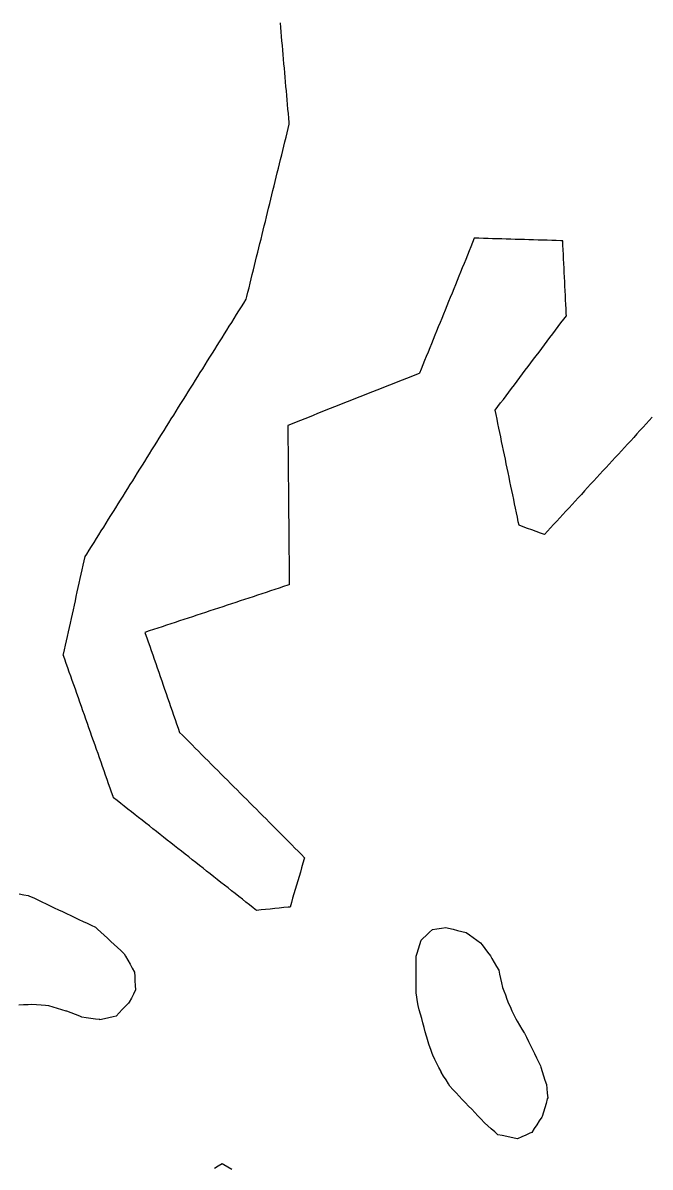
# Model space of a CAD drawing. Header units: millimetres. Extents: x 230 to 3347, y 514 to 5196.
# Drawn here: x 781.2 to 918.9, y 3209.5 to 3460.7 of the extents above; entities that cross this region are included whole.
import ezdxf

# ---------------------------------------------------------------- set-up
doc = ezdxf.new("R2010")
doc.units = ezdxf.units.MM
for name, color, linetype in [('ALL_HOLES', 1, 'Continuous'), ('ALL_ISLANDS', 7, 'Continuous'), ('OUTLINE_ISLAND_01', 7, 'Continuous'), ('OUTLINE_ISLAND_01_HOLE_181', 1, 'Continuous'), ('OUTLINE_ISLAND_01_HOLE_182', 1, 'Continuous')]:
    doc.layers.add(name, color=color, linetype=linetype)

msp = doc.modelspace()

# ---------------------------------------------------------------- linework, layer by layer
at = {"layer": 'ALL_HOLES'}
msp.add_lwpolyline([(780.4175, 3269.4214), (781.4052, 3269.2649), (782.3929, 3269.1085), (782.6782, 3268.9734), (783.5819, 3268.5453), (784.4857, 3268.1173), (785.3895, 3267.6893), (786.2932, 3267.2612), (787.197, 3266.8332), (788.1007, 3266.4051), (789.0045, 3265.9771), (789.9082, 3265.549), (790.812, 3265.121), (791.7158, 3264.6929), (792.6195, 3264.2649), (793.5233, 3263.8369), (794.427, 3263.4088), (795.3308, 3262.9808), (796.2345, 3262.5527), (797.1383, 3262.1247), (797.5685, 3261.7293), (798.3048, 3261.0527), (799.0411, 3260.376), (799.7774, 3259.6993), (800.5136, 3259.0227), (801.2499, 3258.346), (801.9862, 3257.6693), (802.7225, 3256.9927), (803.4588, 3256.316), (803.7665, 3255.7626), (804.2524, 3254.8886), (804.7383, 3254.0146), (805.2242, 3253.1405), (805.7101, 3252.2665), (805.758, 3251.3386), (805.8094, 3250.34), (805.8609, 3249.3413), (805.9124, 3248.3426), (805.4659, 3247.4492), (805.0188, 3246.5547), (804.5718, 3245.6602), (804.4053, 3245.4849), (803.717, 3244.7595), (803.0286, 3244.0342), (802.3402, 3243.3088), (801.6518, 3242.5835), (801.0639, 3242.4572), (800.0862, 3242.2472), (799.1085, 3242.0372), (798.1308, 3241.8272), (798.1054, 3241.8308), (797.1153, 3241.9712), (796.1252, 3242.1116), (795.1351, 3242.252), (794.145, 3242.3924), (793.679, 3242.5757), (792.7483, 3242.9417), (791.8177, 3243.3077), (790.8871, 3243.6737), (790.7155, 3243.726), (789.759, 3244.0176), (788.8025, 3244.3093), (787.8459, 3244.6009), (786.8894, 3244.8926), (786.1976, 3244.9392), (785.1998, 3245.0063), (784.2021, 3245.0735), (783.2044, 3245.1407), (782.341, 3245.1033), (781.342, 3245.06), (780.3429, 3245.0167)], dxfattribs=at)
msp.add_lwpolyline([(871.0842, 3261.6107), (872.0731, 3261.7591), (873.0621, 3261.9075), (874.051, 3262.0559), (874.6369, 3261.9134), (875.6086, 3261.6771), (876.5802, 3261.4407), (877.5519, 3261.2044), (878.5236, 3260.968), (879.2313, 3260.4495), (880.038, 3259.8586), (880.8446, 3259.2676), (881.6513, 3258.6766), (881.9933, 3258.2268), (882.5985, 3257.4307), (883.2037, 3256.6347), (883.809, 3255.8386), (884.1344, 3255.2702), (884.6314, 3254.4024), (885.1283, 3253.5346), (885.6252, 3252.6668), (885.8157, 3251.8338), (886.0385, 3250.859), (886.2614, 3249.8841), (886.4843, 3248.9093), (886.7497, 3248.1949), (887.098, 3247.2575), (887.4463, 3246.3201), (887.7946, 3245.3827), (888.1141, 3244.7024), (888.5393, 3243.7973), (888.9644, 3242.8922), (889.3896, 3241.9871), (889.6988, 3241.476), (890.2165, 3240.6204), (890.7342, 3239.7648), (891.2518, 3238.9092), (891.2731, 3238.8657), (891.7128, 3237.9675), (892.1525, 3237.0694), (892.5921, 3236.1712), (893.0318, 3235.273), (893.4715, 3234.3749), (893.9112, 3233.4767), (894.3508, 3232.5786), (894.7905, 3231.6804), (894.8774, 3231.4061), (895.1796, 3230.4529), (895.4818, 3229.4996), (895.784, 3228.5464), (896.0862, 3227.5931), (896.1775, 3226.6816), (896.2771, 3225.6866), (896.3768, 3224.6916), (896.2948, 3224.4126), (896.0129, 3223.4532), (895.7311, 3222.4937), (895.4492, 3221.5343), (895.1673, 3220.5748), (895.0701, 3220.425), (894.5256, 3219.5862), (893.9812, 3218.7474), (893.4368, 3217.9086), (892.8923, 3217.0698), (892.4965, 3216.8917), (891.5845, 3216.4814), (890.6726, 3216.071), (889.7606, 3215.6607), (889.3572, 3215.7464), (888.379, 3215.9542), (887.4008, 3216.162), (886.4227, 3216.3698), (885.4445, 3216.5775), (884.7604, 3217.1856), (884.013, 3217.8499), (883.2656, 3218.5143), (882.5182, 3219.1787), (882.4598, 3219.2402), (881.7716, 3219.9657), (881.0834, 3220.6911), (880.3951, 3221.4166), (879.7069, 3222.1421), (879.0186, 3222.8676), (878.3304, 3223.5931), (877.6422, 3224.3186), (876.9539, 3225.044), (876.2657, 3225.7695), (875.5774, 3226.495), (874.8892, 3227.2205), (874.5821, 3227.732), (874.0674, 3228.5894), (873.5528, 3229.4468), (873.0381, 3230.3042), (872.9752, 3230.4304), (872.5297, 3231.3257), (872.0842, 3232.221), (871.6387, 3233.1162), (871.1932, 3234.0115), (871.0663, 3234.3682), (870.7311, 3235.3103), (870.396, 3236.2525), (870.0608, 3237.1947), (870.0492, 3237.2374), (869.7862, 3238.2022), (869.5233, 3239.1671), (869.2604, 3240.1319), (868.9974, 3241.0967), (868.7345, 3242.0615), (868.4716, 3243.0263), (868.2086, 3243.9911), (867.9457, 3244.9559), (867.8275, 3245.7462), (867.6795, 3246.7351), (867.5315, 3247.7241), (867.5316, 3247.7603), (867.5347, 3248.7603), (867.5377, 3249.7603), (867.5408, 3250.7603), (867.5438, 3251.7603), (867.5469, 3252.7603), (867.5499, 3253.7603), (867.5529, 3254.7603), (867.556, 3255.7603), (867.7513, 3256.4246), (868.0333, 3257.384), (868.3153, 3258.3434), (868.5974, 3259.3028), (868.9786, 3259.6567), (869.7116, 3260.3369), (870.4446, 3261.0172)], close=True, dxfattribs=at)
at = {"layer": 'ALL_ISLANDS'}
for points in [[(919.3377, 3374.105), (918.6611, 3373.3687), (917.9844, 3372.6324), (917.3078, 3371.8961), (916.6311, 3371.1598), (915.9545, 3370.4234), (915.2778, 3369.6871), (914.6012, 3368.9508), (913.9245, 3368.2145), (913.2479, 3367.4782), (912.5712, 3366.7419), (911.8946, 3366.0056), (911.218, 3365.2693), (910.5413, 3364.533), (909.8647, 3363.7967), (909.188, 3363.0604), (908.5114, 3362.324), (907.8347, 3361.5877), (907.1581, 3360.8514), (906.4814, 3360.1151), (905.8048, 3359.3788), (905.1281, 3358.6425), (904.4515, 3357.9062), (903.7749, 3357.1699), (903.0982, 3356.4336), (902.4216, 3355.6973), (901.7449, 3354.961), (901.0683, 3354.2246), (900.3916, 3353.4883), (899.715, 3352.752), (899.0383, 3352.0157), (898.3617, 3351.2794), (897.6851, 3350.5431), (897.0084, 3349.8068), (896.3318, 3349.0705), (895.6551, 3348.3342), (894.7832, 3348.657), (893.8454, 3349.0042), (892.9076, 3349.3513), (891.9698, 3349.6985), (891.032, 3350.0457), (890.0942, 3350.3929), (889.934, 3351.1659), (889.7311, 3352.1451), (889.5281, 3353.1243), (889.3252, 3354.1035), (889.1223, 3355.0827), (888.9194, 3356.0619), (888.7164, 3357.0411), (888.5135, 3358.0202), (888.3106, 3358.9994), (888.1077, 3359.9786), (887.9047, 3360.9578), (887.7018, 3361.937), (887.4989, 3362.9162), (887.296, 3363.8954), (887.093, 3364.8746), (886.8901, 3365.8538), (886.6872, 3366.833), (886.4843, 3367.8122), (886.2813, 3368.7914), (886.0784, 3369.7706), (885.8755, 3370.7498), (885.6726, 3371.729), (885.4696, 3372.7082), (885.2667, 3373.6874), (885.0638, 3374.6666), (884.8609, 3375.6457), (885.453, 3376.4318), (886.0546, 3377.2305), (886.6563, 3378.0293), (887.258, 3378.828), (887.8596, 3379.6268), (888.4613, 3380.4255), (889.063, 3381.2243), (889.6646, 3382.023), (890.2663, 3382.8218), (890.868, 3383.6205), (891.4696, 3384.4193), (892.0713, 3385.218), (892.673, 3386.0167), (893.2747, 3386.8155), (893.8763, 3387.6142), (894.478, 3388.413), (895.0797, 3389.2117), (895.6813, 3390.0105), (896.283, 3390.8092), (896.8847, 3391.608), (897.4863, 3392.4067), (898.088, 3393.2055), (898.6897, 3394.0042), (899.2913, 3394.803), (899.893, 3395.6017), (900.4947, 3396.4004), (900.4712, 3396.868), (900.4211, 3397.8667), (900.371, 3398.8655), (900.3209, 3399.8642), (900.2707, 3400.863), (900.2206, 3401.8617), (900.1705, 3402.8605), (900.1204, 3403.8592), (900.0703, 3404.858), (900.0202, 3405.8567), (899.97, 3406.8554), (899.9199, 3407.8542), (899.8698, 3408.8529), (899.8197, 3409.8517), (899.7696, 3410.8504), (899.7194, 3411.8492), (899.6693, 3412.8479), (899.2767, 3412.8596), (898.2771, 3412.8894), (897.2775, 3412.9192), (896.278, 3412.9489), (895.2784, 3412.9787), (894.2789, 3413.0085), (893.2793, 3413.0383), (892.2798, 3413.068), (891.2802, 3413.0978), (890.2806, 3413.1276), (889.2811, 3413.1574), (888.2815, 3413.1872), (887.282, 3413.2169), (886.2824, 3413.2467), (885.2829, 3413.2765), (884.2833, 3413.3063), (883.2837, 3413.336), (882.2842, 3413.3658), (881.2846, 3413.3956), (880.2851, 3413.4254), (880.2741, 3413.3984), (879.8981, 3412.4717), (879.5222, 3411.5451), (879.1462, 3410.6185), (878.7702, 3409.6919), (878.3942, 3408.7652), (878.0182, 3407.8386), (877.6423, 3406.912), (877.2663, 3405.9853), (876.8903, 3405.0587), (876.5143, 3404.1321), (876.1383, 3403.2055), (875.7624, 3402.2788), (875.3864, 3401.3522), (875.0104, 3400.4256), (874.6344, 3399.499), (874.2584, 3398.5723), (873.8825, 3397.6457), (873.5065, 3396.7191), (873.1305, 3395.7924), (872.7545, 3394.8658), (872.3785, 3393.9392), (872.0026, 3393.0126), (871.6266, 3392.0859), (871.2506, 3391.1593), (870.8746, 3390.2327), (870.4986, 3389.3061), (870.1226, 3388.3794), (869.7467, 3387.4528), (869.3707, 3386.5262), (868.9947, 3385.5995), (868.6187, 3384.6729), (868.2427, 3383.7463), (868.1783, 3383.7208), (867.2485, 3383.3526), (866.3187, 3382.9845), (865.389, 3382.6164), (864.4592, 3382.2482), (863.5294, 3381.8801), (862.5996, 3381.512), (861.6699, 3381.1438), (860.7401, 3380.7757), (859.8103, 3380.4076), (858.8805, 3380.0394), (857.9508, 3379.6713), (857.021, 3379.3032), (856.0912, 3378.9351), (855.1614, 3378.5669), (854.2317, 3378.1988), (853.3019, 3377.8307), (852.3721, 3377.4625), (851.4423, 3377.0944), (850.5126, 3376.7263), (849.5828, 3376.3581), (848.653, 3375.99), (847.7233, 3375.6219), (846.7935, 3375.2537), (845.8637, 3374.8856), (844.9339, 3374.5175), (844.0042, 3374.1494), (843.0744, 3373.7812), (842.1446, 3373.4131), (841.2148, 3373.045), (840.2851, 3372.6768), (839.3553, 3372.3087), (839.3641, 3371.3271), (839.373, 3370.3271), (839.382, 3369.3272), (839.3909, 3368.3272), (839.3999, 3367.3272), (839.4088, 3366.3273), (839.4178, 3365.3273), (839.4267, 3364.3274), (839.4357, 3363.3274), (839.4446, 3362.3274), (839.4536, 3361.3275), (839.4626, 3360.3275), (839.4715, 3359.3276), (839.4805, 3358.3276), (839.4894, 3357.3276), (839.4984, 3356.3277), (839.5073, 3355.3277), (839.5163, 3354.3278), (839.5252, 3353.3278), (839.5342, 3352.3278), (839.5431, 3351.3279), (839.5521, 3350.3279), (839.561, 3349.328), (839.57, 3348.328), (839.5789, 3347.328), (839.5879, 3346.3281), (839.5968, 3345.3281), (839.6058, 3344.3282), (839.6147, 3343.3282), (839.6237, 3342.3282), (839.6326, 3341.3283), (839.6416, 3340.3283), (839.6506, 3339.3284), (839.6595, 3338.3284), (839.6685, 3337.3284), (839.3225, 3337.2141), (838.3731, 3336.9003), (837.4236, 3336.5864), (836.4741, 3336.2726), (835.5246, 3335.9587), (834.5752, 3335.6449), (833.6257, 3335.331), (832.6762, 3335.0172), (831.7267, 3334.7033), (830.7773, 3334.3895), (829.8278, 3334.0756), (828.8783, 3333.7618), (827.9288, 3333.448), (826.9794, 3333.1341), (826.0299, 3332.8203), (825.0804, 3332.5064), (824.1309, 3332.1926), (823.1815, 3331.8787), (822.232, 3331.5649), (821.2825, 3331.251), (820.3331, 3330.9372), (819.3836, 3330.6233), (818.4341, 3330.3095), (817.4846, 3329.9956), (816.5352, 3329.6818), (815.5857, 3329.368), (814.6362, 3329.0541), (813.6867, 3328.7403), (812.7373, 3328.4264), (811.7878, 3328.1126), (810.8383, 3327.7987), (809.8888, 3327.4849), (808.9394, 3327.171), (807.9899, 3326.8572), (808.0644, 3326.6425), (808.3924, 3325.6978), (808.7204, 3324.7531), (809.0483, 3323.8084), (809.3763, 3322.8637), (809.7042, 3321.919), (810.0322, 3320.9743), (810.3602, 3320.0296), (810.6881, 3319.0849), (811.0161, 3318.1402), (811.344, 3317.1955), (811.672, 3316.2508), (812, 3315.3062), (812.3279, 3314.3615), (812.6559, 3313.4168), (812.9838, 3312.4721), (813.3118, 3311.5274), (813.6398, 3310.5827), (813.9677, 3309.638), (814.2957, 3308.6933), (814.6237, 3307.7486), (814.9516, 3306.8039), (815.2796, 3305.8592), (815.6075, 3304.9145), (816.212, 3304.3081), (816.918, 3303.5999), (817.624, 3302.8917), (818.33, 3302.1835), (819.036, 3301.4752), (819.742, 3300.767), (820.4479, 3300.0588), (821.1539, 3299.3506), (821.8599, 3298.6423), (822.5659, 3297.9341), (823.2719, 3297.2259), (823.9779, 3296.5177), (824.6839, 3295.8094), (825.3899, 3295.1012), (826.0958, 3294.393), (826.8018, 3293.6848), (827.5078, 3292.9765), (828.2138, 3292.2683), (828.9198, 3291.5601), (829.6258, 3290.8519), (830.3318, 3290.1436), (831.0377, 3289.4354), (831.7437, 3288.7272), (832.4497, 3288.0189), (833.1557, 3287.3107), (833.8617, 3286.6025), (834.5677, 3285.8943), (835.2737, 3285.186), (835.9797, 3284.4778), (836.6856, 3283.7696), (837.3916, 3283.0614), (838.0976, 3282.3531), (838.8036, 3281.6449), (839.5096, 3280.9367), (840.2156, 3280.2285), (840.9216, 3279.5202), (841.6275, 3278.812), (842.3335, 3278.1038), (843.0395, 3277.3956), (842.9562, 3277.1129), (842.6735, 3276.1537), (842.3907, 3275.1945), (842.108, 3274.2353), (841.8253, 3273.2761), (841.5425, 3272.3169), (841.2598, 3271.3577), (840.9771, 3270.3985), (840.6944, 3269.4393), (840.4116, 3268.4801), (840.1289, 3267.5209), (839.8462, 3266.5617), (839.4566, 3266.5221), (838.4617, 3266.4209), (837.4669, 3266.3198), (836.472, 3266.2187), (835.4771, 3266.1175), (834.4822, 3266.0164), (833.4874, 3265.9152), (832.4925, 3265.8141), (831.7396, 3266.4077), (830.9542, 3267.0268), (830.1689, 3267.6459), (829.3836, 3268.2649), (828.5983, 3268.884), (827.813, 3269.5031), (827.0277, 3270.1222), (826.2423, 3270.7413), (825.457, 3271.3604), (824.6717, 3271.9795), (823.8864, 3272.5986), (823.1011, 3273.2177), (822.3157, 3273.8368), (821.5304, 3274.4559), (820.7451, 3275.075), (819.9598, 3275.694), (819.1745, 3276.3131), (818.3891, 3276.9322), (817.6038, 3277.5513), (816.8185, 3278.1704), (816.0332, 3278.7895), (815.2479, 3279.4086), (814.4626, 3280.0277), (813.6772, 3280.6468), (812.8919, 3281.2659), (812.1066, 3281.885), (811.3213, 3282.5041), (810.536, 3283.1231), (809.7506, 3283.7422), (808.9653, 3284.3613), (808.18, 3284.9804), (807.3947, 3285.5995), (806.6094, 3286.2186), (805.824, 3286.8377), (805.0387, 3287.4568), (804.2534, 3288.0759), (803.4681, 3288.695), (802.6828, 3289.3141), (801.8975, 3289.9331), (801.1121, 3290.5522), (801.0231, 3290.8053), (800.6913, 3291.7487), (800.3596, 3292.692), (800.0278, 3293.6354), (799.696, 3294.5787), (799.3642, 3295.5221), (799.0324, 3296.4654), (798.7006, 3297.4088), (798.3689, 3298.3522), (798.0371, 3299.2955), (797.7053, 3300.2389), (797.3735, 3301.1822), (797.0417, 3302.1256), (796.71, 3303.0689), (796.3782, 3304.0123), (796.0464, 3304.9557), (795.7146, 3305.899), (795.3828, 3306.8424), (795.051, 3307.7857), (794.7193, 3308.7291), (794.3875, 3309.6724), (794.0557, 3310.6158), (793.7239, 3311.5591), (793.3921, 3312.5025), (793.0603, 3313.4459), (792.7286, 3314.3892), (792.3968, 3315.3326), (792.065, 3316.2759), (791.7332, 3317.2193), (791.4014, 3318.1626), (791.0697, 3319.106), (790.7379, 3320.0493), (790.4061, 3320.9927), (790.0743, 3321.9361), (790.1039, 3322.0684), (790.3224, 3323.0443), (790.5408, 3324.0201), (790.7593, 3324.996), (790.9777, 3325.9718), (791.1962, 3326.9477), (791.4146, 3327.9235), (791.6331, 3328.8994), (791.8515, 3329.8752), (792.07, 3330.8511), (792.2884, 3331.8269), (792.5069, 3332.8027), (792.7253, 3333.7786), (792.9438, 3334.7544), (793.1622, 3335.7303), (793.3807, 3336.7061), (793.5991, 3337.682), (793.8176, 3338.6578), (794.036, 3339.6337), (794.2545, 3340.6095), (794.4729, 3341.5854), (794.6914, 3342.5612), (794.9098, 3343.5371), (795.2344, 3344.0563), (795.7646, 3344.9041), (796.2948, 3345.752), (796.825, 3346.5999), (797.3551, 3347.4478), (797.8853, 3348.2957), (798.4155, 3349.1436), (798.9457, 3349.9915), (799.4758, 3350.8394), (800.006, 3351.6873), (800.5362, 3352.5351), (801.0664, 3353.383), (801.5965, 3354.2309), (802.1267, 3355.0788), (802.6569, 3355.9267), (803.187, 3356.7746), (803.7172, 3357.6225), (804.2474, 3358.4704), (804.7776, 3359.3183), (805.3077, 3360.1662), (805.8379, 3361.014), (806.3681, 3361.8619), (806.8983, 3362.7098), (807.4284, 3363.5577), (807.9586, 3364.4056), (808.4888, 3365.2535), (809.0189, 3366.1014), (809.5491, 3366.9493), (810.0793, 3367.7972), (810.6095, 3368.645), (811.1396, 3369.4929), (811.6698, 3370.3408), (812.2, 3371.1887), (812.7302, 3372.0366), (813.2603, 3372.8845), (813.7905, 3373.7324), (814.3207, 3374.5803), (814.8509, 3375.4282), (815.381, 3376.276), (815.9112, 3377.1239), (816.4414, 3377.9718), (816.9715, 3378.8197), (817.5017, 3379.6676), (818.0319, 3380.5155), (818.5621, 3381.3634), (819.0922, 3382.2113), (819.6224, 3383.0592), (820.1526, 3383.9071), (820.6828, 3384.7549), (821.2129, 3385.6028), (821.7431, 3386.4507), (822.2733, 3387.2986), (822.8035, 3388.1465), (823.3336, 3388.9944), (823.8638, 3389.8423), (824.394, 3390.6902), (824.9241, 3391.5381), (825.4543, 3392.3859), (825.9845, 3393.2338), (826.5147, 3394.0817), (827.0448, 3394.9296), (827.575, 3395.7775), (828.1052, 3396.6254), (828.6354, 3397.4733), (829.1655, 3398.3212), (829.6957, 3399.1691), (830.2259, 3400.017), (830.37, 3400.6034), (830.6086, 3401.5745), (830.8472, 3402.5457), (831.0858, 3403.5168), (831.3244, 3404.4879), (831.563, 3405.459), (831.8017, 3406.4301), (832.0403, 3407.4012), (832.2789, 3408.3723), (832.5175, 3409.3435), (832.7561, 3410.3146), (832.9947, 3411.2857), (833.2333, 3412.2568), (833.472, 3413.2279), (833.7106, 3414.199), (833.9492, 3415.1701), (834.1878, 3416.1413), (834.4264, 3417.1124), (834.665, 3418.0835), (834.9036, 3419.0546), (835.1423, 3420.0257), (835.3809, 3420.9968), (835.6195, 3421.9679), (835.8581, 3422.9391), (836.0967, 3423.9102), (836.3353, 3424.8813), (836.5739, 3425.8524), (836.8125, 3426.8235), (837.0512, 3427.7946), (837.2898, 3428.7657), (837.5284, 3429.7369), (837.767, 3430.708), (838.0056, 3431.6791), (838.2442, 3432.6502), (838.4828, 3433.6213), (838.7215, 3434.5924), (838.9601, 3435.5636), (839.1987, 3436.5347), (839.4373, 3437.5058), (839.6759, 3438.4769), (839.6493, 3438.7791), (839.5615, 3439.7752), (839.4737, 3440.7713), (839.3859, 3441.7675), (839.2981, 3442.7636), (839.2104, 3443.7598), (839.1226, 3444.7559), (839.0348, 3445.752), (838.947, 3446.7482), (838.8592, 3447.7443), (838.7714, 3448.7404), (838.6837, 3449.7366), (838.5959, 3450.7327), (838.5081, 3451.7289), (838.4203, 3452.725), (838.3325, 3453.7211), (838.2447, 3454.7173), (838.1569, 3455.7134), (838.0692, 3456.7096), (837.9814, 3457.7057), (837.8936, 3458.7018), (837.8058, 3459.698), (837.718, 3460.6941)], [(823.2439, 3209.2119), (824.0935, 3209.7394), (824.9431, 3210.2668), (825.3473, 3210.0348), (826.2146, 3209.537), (827.082, 3209.0393)]]:
    msp.add_lwpolyline(points, dxfattribs=at)
at = {"layer": 'OUTLINE_ISLAND_01'}
for points in [[(919.3377, 3374.105), (918.6611, 3373.3687), (917.9844, 3372.6324), (917.3078, 3371.8961), (916.6311, 3371.1598), (915.9545, 3370.4234), (915.2778, 3369.6871), (914.6012, 3368.9508), (913.9245, 3368.2145), (913.2479, 3367.4782), (912.5712, 3366.7419), (911.8946, 3366.0056), (911.218, 3365.2693), (910.5413, 3364.533), (909.8647, 3363.7967), (909.188, 3363.0604), (908.5114, 3362.324), (907.8347, 3361.5877), (907.1581, 3360.8514), (906.4814, 3360.1151), (905.8048, 3359.3788), (905.1281, 3358.6425), (904.4515, 3357.9062), (903.7749, 3357.1699), (903.0982, 3356.4336), (902.4216, 3355.6973), (901.7449, 3354.961), (901.0683, 3354.2246), (900.3916, 3353.4883), (899.715, 3352.752), (899.0383, 3352.0157), (898.3617, 3351.2794), (897.6851, 3350.5431), (897.0084, 3349.8068), (896.3318, 3349.0705), (895.6551, 3348.3342), (894.7832, 3348.657), (893.8454, 3349.0042), (892.9076, 3349.3513), (891.9698, 3349.6985), (891.032, 3350.0457), (890.0942, 3350.3929), (889.934, 3351.1659), (889.7311, 3352.1451), (889.5281, 3353.1243), (889.3252, 3354.1035), (889.1223, 3355.0827), (888.9194, 3356.0619), (888.7164, 3357.0411), (888.5135, 3358.0202), (888.3106, 3358.9994), (888.1077, 3359.9786), (887.9047, 3360.9578), (887.7018, 3361.937), (887.4989, 3362.9162), (887.296, 3363.8954), (887.093, 3364.8746), (886.8901, 3365.8538), (886.6872, 3366.833), (886.4843, 3367.8122), (886.2813, 3368.7914), (886.0784, 3369.7706), (885.8755, 3370.7498), (885.6726, 3371.729), (885.4696, 3372.7082), (885.2667, 3373.6874), (885.0638, 3374.6666), (884.8609, 3375.6457), (885.453, 3376.4318), (886.0546, 3377.2305), (886.6563, 3378.0293), (887.258, 3378.828), (887.8596, 3379.6268), (888.4613, 3380.4255), (889.063, 3381.2243), (889.6646, 3382.023), (890.2663, 3382.8218), (890.868, 3383.6205), (891.4696, 3384.4193), (892.0713, 3385.218), (892.673, 3386.0167), (893.2747, 3386.8155), (893.8763, 3387.6142), (894.478, 3388.413), (895.0797, 3389.2117), (895.6813, 3390.0105), (896.283, 3390.8092), (896.8847, 3391.608), (897.4863, 3392.4067), (898.088, 3393.2055), (898.6897, 3394.0042), (899.2913, 3394.803), (899.893, 3395.6017), (900.4947, 3396.4004), (900.4712, 3396.868), (900.4211, 3397.8667), (900.371, 3398.8655), (900.3209, 3399.8642), (900.2707, 3400.863), (900.2206, 3401.8617), (900.1705, 3402.8605), (900.1204, 3403.8592), (900.0703, 3404.858), (900.0202, 3405.8567), (899.97, 3406.8554), (899.9199, 3407.8542), (899.8698, 3408.8529), (899.8197, 3409.8517), (899.7696, 3410.8504), (899.7194, 3411.8492), (899.6693, 3412.8479), (899.2767, 3412.8596), (898.2771, 3412.8894), (897.2775, 3412.9192), (896.278, 3412.9489), (895.2784, 3412.9787), (894.2789, 3413.0085), (893.2793, 3413.0383), (892.2798, 3413.068), (891.2802, 3413.0978), (890.2806, 3413.1276), (889.2811, 3413.1574), (888.2815, 3413.1872), (887.282, 3413.2169), (886.2824, 3413.2467), (885.2829, 3413.2765), (884.2833, 3413.3063), (883.2837, 3413.336), (882.2842, 3413.3658), (881.2846, 3413.3956), (880.2851, 3413.4254), (880.2741, 3413.3984), (879.8981, 3412.4717), (879.5222, 3411.5451), (879.1462, 3410.6185), (878.7702, 3409.6919), (878.3942, 3408.7652), (878.0182, 3407.8386), (877.6423, 3406.912), (877.2663, 3405.9853), (876.8903, 3405.0587), (876.5143, 3404.1321), (876.1383, 3403.2055), (875.7624, 3402.2788), (875.3864, 3401.3522), (875.0104, 3400.4256), (874.6344, 3399.499), (874.2584, 3398.5723), (873.8825, 3397.6457), (873.5065, 3396.7191), (873.1305, 3395.7924), (872.7545, 3394.8658), (872.3785, 3393.9392), (872.0026, 3393.0126), (871.6266, 3392.0859), (871.2506, 3391.1593), (870.8746, 3390.2327), (870.4986, 3389.3061), (870.1226, 3388.3794), (869.7467, 3387.4528), (869.3707, 3386.5262), (868.9947, 3385.5995), (868.6187, 3384.6729), (868.2427, 3383.7463), (868.1783, 3383.7208), (867.2485, 3383.3526), (866.3187, 3382.9845), (865.389, 3382.6164), (864.4592, 3382.2482), (863.5294, 3381.8801), (862.5996, 3381.512), (861.6699, 3381.1438), (860.7401, 3380.7757), (859.8103, 3380.4076), (858.8805, 3380.0394), (857.9508, 3379.6713), (857.021, 3379.3032), (856.0912, 3378.9351), (855.1614, 3378.5669), (854.2317, 3378.1988), (853.3019, 3377.8307), (852.3721, 3377.4625), (851.4423, 3377.0944), (850.5126, 3376.7263), (849.5828, 3376.3581), (848.653, 3375.99), (847.7233, 3375.6219), (846.7935, 3375.2537), (845.8637, 3374.8856), (844.9339, 3374.5175), (844.0042, 3374.1494), (843.0744, 3373.7812), (842.1446, 3373.4131), (841.2148, 3373.045), (840.2851, 3372.6768), (839.3553, 3372.3087), (839.3641, 3371.3271), (839.373, 3370.3271), (839.382, 3369.3272), (839.3909, 3368.3272), (839.3999, 3367.3272), (839.4088, 3366.3273), (839.4178, 3365.3273), (839.4267, 3364.3274), (839.4357, 3363.3274), (839.4446, 3362.3274), (839.4536, 3361.3275), (839.4626, 3360.3275), (839.4715, 3359.3276), (839.4805, 3358.3276), (839.4894, 3357.3276), (839.4984, 3356.3277), (839.5073, 3355.3277), (839.5163, 3354.3278), (839.5252, 3353.3278), (839.5342, 3352.3278), (839.5431, 3351.3279), (839.5521, 3350.3279), (839.561, 3349.328), (839.57, 3348.328), (839.5789, 3347.328), (839.5879, 3346.3281), (839.5968, 3345.3281), (839.6058, 3344.3282), (839.6147, 3343.3282), (839.6237, 3342.3282), (839.6326, 3341.3283), (839.6416, 3340.3283), (839.6506, 3339.3284), (839.6595, 3338.3284), (839.6685, 3337.3284), (839.3225, 3337.2141), (838.3731, 3336.9003), (837.4236, 3336.5864), (836.4741, 3336.2726), (835.5246, 3335.9587), (834.5752, 3335.6449), (833.6257, 3335.331), (832.6762, 3335.0172), (831.7267, 3334.7033), (830.7773, 3334.3895), (829.8278, 3334.0756), (828.8783, 3333.7618), (827.9288, 3333.448), (826.9794, 3333.1341), (826.0299, 3332.8203), (825.0804, 3332.5064), (824.1309, 3332.1926), (823.1815, 3331.8787), (822.232, 3331.5649), (821.2825, 3331.251), (820.3331, 3330.9372), (819.3836, 3330.6233), (818.4341, 3330.3095), (817.4846, 3329.9956), (816.5352, 3329.6818), (815.5857, 3329.368), (814.6362, 3329.0541), (813.6867, 3328.7403), (812.7373, 3328.4264), (811.7878, 3328.1126), (810.8383, 3327.7987), (809.8888, 3327.4849), (808.9394, 3327.171), (807.9899, 3326.8572), (808.0644, 3326.6425), (808.3924, 3325.6978), (808.7204, 3324.7531), (809.0483, 3323.8084), (809.3763, 3322.8637), (809.7042, 3321.919), (810.0322, 3320.9743), (810.3602, 3320.0296), (810.6881, 3319.0849), (811.0161, 3318.1402), (811.344, 3317.1955), (811.672, 3316.2508), (812, 3315.3062), (812.3279, 3314.3615), (812.6559, 3313.4168), (812.9838, 3312.4721), (813.3118, 3311.5274), (813.6398, 3310.5827), (813.9677, 3309.638), (814.2957, 3308.6933), (814.6237, 3307.7486), (814.9516, 3306.8039), (815.2796, 3305.8592), (815.6075, 3304.9145), (816.212, 3304.3081), (816.918, 3303.5999), (817.624, 3302.8917), (818.33, 3302.1835), (819.036, 3301.4752), (819.742, 3300.767), (820.4479, 3300.0588), (821.1539, 3299.3506), (821.8599, 3298.6423), (822.5659, 3297.9341), (823.2719, 3297.2259), (823.9779, 3296.5177), (824.6839, 3295.8094), (825.3899, 3295.1012), (826.0958, 3294.393), (826.8018, 3293.6848), (827.5078, 3292.9765), (828.2138, 3292.2683), (828.9198, 3291.5601), (829.6258, 3290.8519), (830.3318, 3290.1436), (831.0377, 3289.4354), (831.7437, 3288.7272), (832.4497, 3288.0189), (833.1557, 3287.3107), (833.8617, 3286.6025), (834.5677, 3285.8943), (835.2737, 3285.186), (835.9797, 3284.4778), (836.6856, 3283.7696), (837.3916, 3283.0614), (838.0976, 3282.3531), (838.8036, 3281.6449), (839.5096, 3280.9367), (840.2156, 3280.2285), (840.9216, 3279.5202), (841.6275, 3278.812), (842.3335, 3278.1038), (843.0395, 3277.3956), (842.9562, 3277.1129), (842.6735, 3276.1537), (842.3907, 3275.1945), (842.108, 3274.2353), (841.8253, 3273.2761), (841.5425, 3272.3169), (841.2598, 3271.3577), (840.9771, 3270.3985), (840.6944, 3269.4393), (840.4116, 3268.4801), (840.1289, 3267.5209), (839.8462, 3266.5617), (839.4566, 3266.5221), (838.4617, 3266.4209), (837.4669, 3266.3198), (836.472, 3266.2187), (835.4771, 3266.1175), (834.4822, 3266.0164), (833.4874, 3265.9152), (832.4925, 3265.8141), (831.7396, 3266.4077), (830.9542, 3267.0268), (830.1689, 3267.6459), (829.3836, 3268.2649), (828.5983, 3268.884), (827.813, 3269.5031), (827.0277, 3270.1222), (826.2423, 3270.7413), (825.457, 3271.3604), (824.6717, 3271.9795), (823.8864, 3272.5986), (823.1011, 3273.2177), (822.3157, 3273.8368), (821.5304, 3274.4559), (820.7451, 3275.075), (819.9598, 3275.694), (819.1745, 3276.3131), (818.3891, 3276.9322), (817.6038, 3277.5513), (816.8185, 3278.1704), (816.0332, 3278.7895), (815.2479, 3279.4086), (814.4626, 3280.0277), (813.6772, 3280.6468), (812.8919, 3281.2659), (812.1066, 3281.885), (811.3213, 3282.5041), (810.536, 3283.1231), (809.7506, 3283.7422), (808.9653, 3284.3613), (808.18, 3284.9804), (807.3947, 3285.5995), (806.6094, 3286.2186), (805.824, 3286.8377), (805.0387, 3287.4568), (804.2534, 3288.0759), (803.4681, 3288.695), (802.6828, 3289.3141), (801.8975, 3289.9331), (801.1121, 3290.5522), (801.0231, 3290.8053), (800.6913, 3291.7487), (800.3596, 3292.692), (800.0278, 3293.6354), (799.696, 3294.5787), (799.3642, 3295.5221), (799.0324, 3296.4654), (798.7006, 3297.4088), (798.3689, 3298.3522), (798.0371, 3299.2955), (797.7053, 3300.2389), (797.3735, 3301.1822), (797.0417, 3302.1256), (796.71, 3303.0689), (796.3782, 3304.0123), (796.0464, 3304.9557), (795.7146, 3305.899), (795.3828, 3306.8424), (795.051, 3307.7857), (794.7193, 3308.7291), (794.3875, 3309.6724), (794.0557, 3310.6158), (793.7239, 3311.5591), (793.3921, 3312.5025), (793.0603, 3313.4459), (792.7286, 3314.3892), (792.3968, 3315.3326), (792.065, 3316.2759), (791.7332, 3317.2193), (791.4014, 3318.1626), (791.0697, 3319.106), (790.7379, 3320.0493), (790.4061, 3320.9927), (790.0743, 3321.9361), (790.1039, 3322.0684), (790.3224, 3323.0443), (790.5408, 3324.0201), (790.7593, 3324.996), (790.9777, 3325.9718), (791.1962, 3326.9477), (791.4146, 3327.9235), (791.6331, 3328.8994), (791.8515, 3329.8752), (792.07, 3330.8511), (792.2884, 3331.8269), (792.5069, 3332.8027), (792.7253, 3333.7786), (792.9438, 3334.7544), (793.1622, 3335.7303), (793.3807, 3336.7061), (793.5991, 3337.682), (793.8176, 3338.6578), (794.036, 3339.6337), (794.2545, 3340.6095), (794.4729, 3341.5854), (794.6914, 3342.5612), (794.9098, 3343.5371), (795.2344, 3344.0563), (795.7646, 3344.9041), (796.2948, 3345.752), (796.825, 3346.5999), (797.3551, 3347.4478), (797.8853, 3348.2957), (798.4155, 3349.1436), (798.9457, 3349.9915), (799.4758, 3350.8394), (800.006, 3351.6873), (800.5362, 3352.5351), (801.0664, 3353.383), (801.5965, 3354.2309), (802.1267, 3355.0788), (802.6569, 3355.9267), (803.187, 3356.7746), (803.7172, 3357.6225), (804.2474, 3358.4704), (804.7776, 3359.3183), (805.3077, 3360.1662), (805.8379, 3361.014), (806.3681, 3361.8619), (806.8983, 3362.7098), (807.4284, 3363.5577), (807.9586, 3364.4056), (808.4888, 3365.2535), (809.0189, 3366.1014), (809.5491, 3366.9493), (810.0793, 3367.7972), (810.6095, 3368.645), (811.1396, 3369.4929), (811.6698, 3370.3408), (812.2, 3371.1887), (812.7302, 3372.0366), (813.2603, 3372.8845), (813.7905, 3373.7324), (814.3207, 3374.5803), (814.8509, 3375.4282), (815.381, 3376.276), (815.9112, 3377.1239), (816.4414, 3377.9718), (816.9715, 3378.8197), (817.5017, 3379.6676), (818.0319, 3380.5155), (818.5621, 3381.3634), (819.0922, 3382.2113), (819.6224, 3383.0592), (820.1526, 3383.9071), (820.6828, 3384.7549), (821.2129, 3385.6028), (821.7431, 3386.4507), (822.2733, 3387.2986), (822.8035, 3388.1465), (823.3336, 3388.9944), (823.8638, 3389.8423), (824.394, 3390.6902), (824.9241, 3391.5381), (825.4543, 3392.3859), (825.9845, 3393.2338), (826.5147, 3394.0817), (827.0448, 3394.9296), (827.575, 3395.7775), (828.1052, 3396.6254), (828.6354, 3397.4733), (829.1655, 3398.3212), (829.6957, 3399.1691), (830.2259, 3400.017), (830.37, 3400.6034), (830.6086, 3401.5745), (830.8472, 3402.5457), (831.0858, 3403.5168), (831.3244, 3404.4879), (831.563, 3405.459), (831.8017, 3406.4301), (832.0403, 3407.4012), (832.2789, 3408.3723), (832.5175, 3409.3435), (832.7561, 3410.3146), (832.9947, 3411.2857), (833.2333, 3412.2568), (833.472, 3413.2279), (833.7106, 3414.199), (833.9492, 3415.1701), (834.1878, 3416.1413), (834.4264, 3417.1124), (834.665, 3418.0835), (834.9036, 3419.0546), (835.1423, 3420.0257), (835.3809, 3420.9968), (835.6195, 3421.9679), (835.8581, 3422.9391), (836.0967, 3423.9102), (836.3353, 3424.8813), (836.5739, 3425.8524), (836.8125, 3426.8235), (837.0512, 3427.7946), (837.2898, 3428.7657), (837.5284, 3429.7369), (837.767, 3430.708), (838.0056, 3431.6791), (838.2442, 3432.6502), (838.4828, 3433.6213), (838.7215, 3434.5924), (838.9601, 3435.5636), (839.1987, 3436.5347), (839.4373, 3437.5058), (839.6759, 3438.4769), (839.6493, 3438.7791), (839.5615, 3439.7752), (839.4737, 3440.7713), (839.3859, 3441.7675), (839.2981, 3442.7636), (839.2104, 3443.7598), (839.1226, 3444.7559), (839.0348, 3445.752), (838.947, 3446.7482), (838.8592, 3447.7443), (838.7714, 3448.7404), (838.6837, 3449.7366), (838.5959, 3450.7327), (838.5081, 3451.7289), (838.4203, 3452.725), (838.3325, 3453.7211), (838.2447, 3454.7173), (838.1569, 3455.7134), (838.0692, 3456.7096), (837.9814, 3457.7057), (837.8936, 3458.7018), (837.8058, 3459.698), (837.718, 3460.6941)], [(823.2439, 3209.2119), (824.0935, 3209.7394), (824.9431, 3210.2668), (825.3473, 3210.0348), (826.2146, 3209.537), (827.082, 3209.0393)]]:
    msp.add_lwpolyline(points, dxfattribs=at)
at = {"layer": 'OUTLINE_ISLAND_01_HOLE_181'}
msp.add_lwpolyline([(871.0842, 3261.6107), (872.0731, 3261.7591), (873.0621, 3261.9075), (874.051, 3262.0559), (874.6369, 3261.9134), (875.6086, 3261.6771), (876.5802, 3261.4407), (877.5519, 3261.2044), (878.5236, 3260.968), (879.2313, 3260.4495), (880.038, 3259.8586), (880.8446, 3259.2676), (881.6513, 3258.6766), (881.9933, 3258.2268), (882.5985, 3257.4307), (883.2037, 3256.6347), (883.809, 3255.8386), (884.1344, 3255.2702), (884.6314, 3254.4024), (885.1283, 3253.5346), (885.6252, 3252.6668), (885.8157, 3251.8338), (886.0385, 3250.859), (886.2614, 3249.8841), (886.4843, 3248.9093), (886.7497, 3248.1949), (887.098, 3247.2575), (887.4463, 3246.3201), (887.7946, 3245.3827), (888.1141, 3244.7024), (888.5393, 3243.7973), (888.9644, 3242.8922), (889.3896, 3241.9871), (889.6988, 3241.476), (890.2165, 3240.6204), (890.7342, 3239.7648), (891.2518, 3238.9092), (891.2731, 3238.8657), (891.7128, 3237.9675), (892.1525, 3237.0694), (892.5921, 3236.1712), (893.0318, 3235.273), (893.4715, 3234.3749), (893.9112, 3233.4767), (894.3508, 3232.5786), (894.7905, 3231.6804), (894.8774, 3231.4061), (895.1796, 3230.4529), (895.4818, 3229.4996), (895.784, 3228.5464), (896.0862, 3227.5931), (896.1775, 3226.6816), (896.2771, 3225.6866), (896.3768, 3224.6916), (896.2948, 3224.4126), (896.0129, 3223.4532), (895.7311, 3222.4937), (895.4492, 3221.5343), (895.1673, 3220.5748), (895.0701, 3220.425), (894.5256, 3219.5862), (893.9812, 3218.7474), (893.4368, 3217.9086), (892.8923, 3217.0698), (892.4965, 3216.8917), (891.5845, 3216.4814), (890.6726, 3216.071), (889.7606, 3215.6607), (889.3572, 3215.7464), (888.379, 3215.9542), (887.4008, 3216.162), (886.4227, 3216.3698), (885.4445, 3216.5775), (884.7604, 3217.1856), (884.013, 3217.8499), (883.2656, 3218.5143), (882.5182, 3219.1787), (882.4598, 3219.2402), (881.7716, 3219.9657), (881.0834, 3220.6911), (880.3951, 3221.4166), (879.7069, 3222.1421), (879.0186, 3222.8676), (878.3304, 3223.5931), (877.6422, 3224.3186), (876.9539, 3225.044), (876.2657, 3225.7695), (875.5774, 3226.495), (874.8892, 3227.2205), (874.5821, 3227.732), (874.0674, 3228.5894), (873.5528, 3229.4468), (873.0381, 3230.3042), (872.9752, 3230.4304), (872.5297, 3231.3257), (872.0842, 3232.221), (871.6387, 3233.1162), (871.1932, 3234.0115), (871.0663, 3234.3682), (870.7311, 3235.3103), (870.396, 3236.2525), (870.0608, 3237.1947), (870.0492, 3237.2374), (869.7862, 3238.2022), (869.5233, 3239.1671), (869.2604, 3240.1319), (868.9974, 3241.0967), (868.7345, 3242.0615), (868.4716, 3243.0263), (868.2086, 3243.9911), (867.9457, 3244.9559), (867.8275, 3245.7462), (867.6795, 3246.7351), (867.5315, 3247.7241), (867.5316, 3247.7603), (867.5347, 3248.7603), (867.5377, 3249.7603), (867.5408, 3250.7603), (867.5438, 3251.7603), (867.5469, 3252.7603), (867.5499, 3253.7603), (867.5529, 3254.7603), (867.556, 3255.7603), (867.7513, 3256.4246), (868.0333, 3257.384), (868.3153, 3258.3434), (868.5974, 3259.3028), (868.9786, 3259.6567), (869.7116, 3260.3369), (870.4446, 3261.0172)], close=True, dxfattribs=at)
at = {"layer": 'OUTLINE_ISLAND_01_HOLE_182'}
msp.add_lwpolyline([(780.4175, 3269.4214), (781.4052, 3269.2649), (782.3929, 3269.1085), (782.6782, 3268.9734), (783.5819, 3268.5453), (784.4857, 3268.1173), (785.3895, 3267.6893), (786.2932, 3267.2612), (787.197, 3266.8332), (788.1007, 3266.4051), (789.0045, 3265.9771), (789.9082, 3265.549), (790.812, 3265.121), (791.7158, 3264.6929), (792.6195, 3264.2649), (793.5233, 3263.8369), (794.427, 3263.4088), (795.3308, 3262.9808), (796.2345, 3262.5527), (797.1383, 3262.1247), (797.5685, 3261.7293), (798.3048, 3261.0527), (799.0411, 3260.376), (799.7774, 3259.6993), (800.5136, 3259.0227), (801.2499, 3258.346), (801.9862, 3257.6693), (802.7225, 3256.9927), (803.4588, 3256.316), (803.7665, 3255.7626), (804.2524, 3254.8886), (804.7383, 3254.0146), (805.2242, 3253.1405), (805.7101, 3252.2665), (805.758, 3251.3386), (805.8094, 3250.34), (805.8609, 3249.3413), (805.9124, 3248.3426), (805.4659, 3247.4492), (805.0188, 3246.5547), (804.5718, 3245.6602), (804.4053, 3245.4849), (803.717, 3244.7595), (803.0286, 3244.0342), (802.3402, 3243.3088), (801.6518, 3242.5835), (801.0639, 3242.4572), (800.0862, 3242.2472), (799.1085, 3242.0372), (798.1308, 3241.8272), (798.1054, 3241.8308), (797.1153, 3241.9712), (796.1252, 3242.1116), (795.1351, 3242.252), (794.145, 3242.3924), (793.679, 3242.5757), (792.7483, 3242.9417), (791.8177, 3243.3077), (790.8871, 3243.6737), (790.7155, 3243.726), (789.759, 3244.0176), (788.8025, 3244.3093), (787.8459, 3244.6009), (786.8894, 3244.8926), (786.1976, 3244.9392), (785.1998, 3245.0063), (784.2021, 3245.0735), (783.2044, 3245.1407), (782.341, 3245.1033), (781.342, 3245.06), (780.3429, 3245.0167)], dxfattribs=at)

doc.saveas('drawing.dxf')
